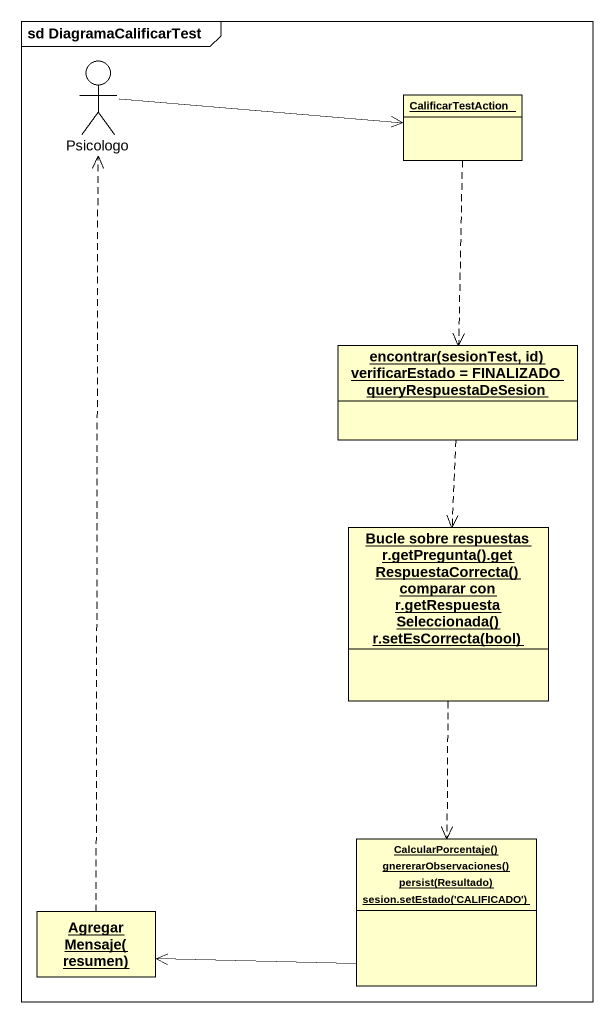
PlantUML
@startuml
mainframe sd DiagramaCalificarTest
allowmixing
hide circle
hide empty members
actor Psicologo
object CalificarTestAction
object "encontrar(sesionTest, id) verificarEstado = FINALIZADO queryRespuestaDeSesion" as encontrar_sesionTest_id
object "Bucle sobre respuestas r.getPregunta().getRespuestaCorrecta() comparar con r.getRespuestaSeleccionada() r.setEsCorrecta(bool)" as Bucle_sobre_respuestas_r
object "CalcularPorcentaje() gnererarObservaciones() persist(Resultado) sesion.setEstado('CALIFICADO')" as CalcularPorcentaje
object "AgregarMensaje(resumen)" as AgregarMensaje_resumen
Psicologo -right-> CalificarTestAction
CalificarTestAction ..> encontrar_sesionTest_id
encontrar_sesionTest_id ..> Bucle_sobre_respuestas_r
Bucle_sobre_respuestas_r ..> CalcularPorcentaje
CalcularPorcentaje -left-> AgregarMensaje_resumen
AgregarMensaje_resumen .up.> Psicologo
@enduml
